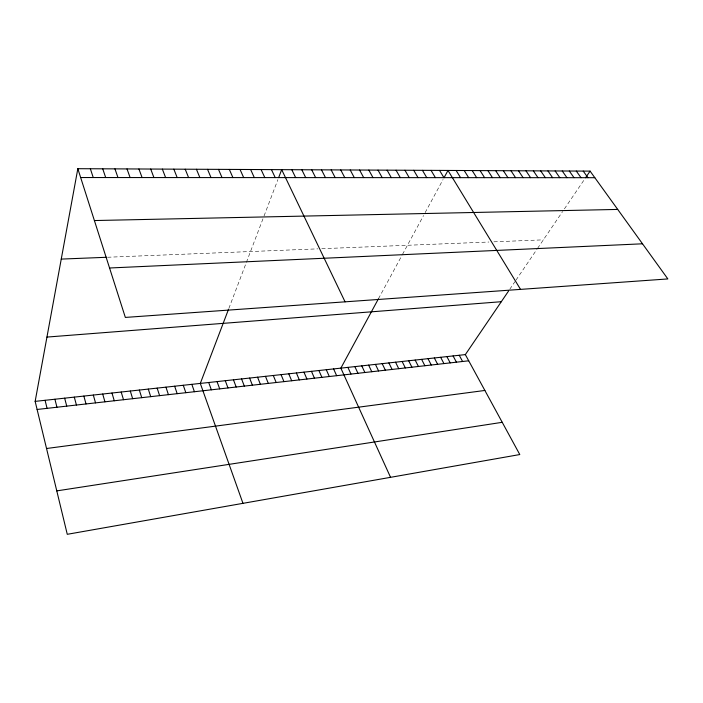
<?xml version="1.0" encoding="UTF-8"?>
<svg xmlns="http://www.w3.org/2000/svg" width="703" height="703" viewBox="0 0 703 703"><rect width="100%" height="100%" fill="white"/><g stroke="black" fill="none" stroke-linecap="round" stroke-linejoin="round"><path stroke-width="0.53" stroke-dasharray="3.52 2.64" d="M228.853 308.441L263.344 217.816M264.047 215.988L277.878 179.66M378.46 298.757L401.967 255.374M402.459 254.46L423.566 215.522M425.122 212.649L443.066 179.52M509.772 289.258L514.886 281.727M515.958 280.154L537.004 249.196M537.575 248.352L562.602 211.541M564.404 208.888L584.439 179.414M107.603 257.245L317.844 248.853M321.772 248.695L488.901 242.025M493.91 241.823L543.357 239.846"/><path stroke-width="1.05" d="M508.541 291.06L465.342 354.602L519.789 454.551L67.268 534.306L35.15 401.378L77.831 168.694L590.081 171.119L667.85 278.933L125.345 317.422L77.831 168.694M228.51 309.338L200.302 383.425L242.966 503.339M278.625 177.683L281.683 169.66L345.068 301.833M378.46 298.757L340.858 368.144L390.552 477.328M444.041 177.727L447.987 170.451L520.545 289.39M585.555 177.771L590.081 171.119M56.776 490.887L502.232 422.31M46.539 448.505L484.877 390.455M37.101 409.471L468.716 360.797M35.15 401.378L465.342 354.602M46.943 337.08L501.301 301.71M109.554 267.992L642.507 243.8M61.249 259.091L106.601 257.28M94.395 220.549L617.709 209.424M80.652 177.534L594.826 177.701M583.218 171.084L587.954 177.701M576.293 171.057L581.012 177.701M569.307 171.022L574.008 177.692M562.251 170.987L566.943 177.692M555.133 170.952L559.808 177.692M547.945 170.917L552.602 177.692M540.686 170.882L545.335 177.683M533.366 170.847L537.988 177.683M525.976 170.82L530.58 177.683M518.506 170.776L523.102 177.683M510.976 170.741L515.545 177.674M503.366 170.706L507.918 177.674M495.685 170.671L500.22 177.674M487.935 170.636L492.443 177.666M480.096 170.601L484.587 177.666M472.188 170.565L476.66 177.666M464.2 170.521L468.646 177.657M456.133 170.486L460.553 177.657M439.56 170.407L443.927 177.657M431.036 170.363L435.385 177.648M422.433 170.328L426.747 177.648M413.733 170.284L418.021 177.648M404.946 170.24L409.208 177.639M396.061 170.205L400.297 177.639M387.089 170.161L391.29 177.639M378.021 170.117L382.186 177.631M368.847 170.073L372.985 177.631M359.584 170.029L363.688 177.622M459.235 355.27L462.592 361.483M453.084 355.938L456.432 362.177M350.208 169.985L354.286 177.622M446.88 356.614L450.21 362.88M440.632 357.291L443.953 363.592M340.744 169.941L344.778 177.622M434.34 357.976L437.644 364.303M331.166 169.898L335.173 177.613M427.995 358.671L431.282 365.015M421.607 359.365L424.876 365.736M321.491 169.854L325.454 177.613M415.157 360.059L418.417 366.465M408.671 360.771L411.905 367.203M311.701 169.801L315.629 177.613M402.125 361.483L405.35 367.941M301.807 169.757L305.7 177.604M395.534 362.194L398.742 368.688M388.882 362.915L392.081 369.435M291.798 169.713L295.647 177.604M382.186 363.644L385.358 370.191M375.437 364.382L378.592 370.956M368.636 365.121L371.773 371.729M271.446 169.616L275.216 177.595M361.773 365.868L364.892 372.502M354.857 366.615L357.959 373.284M261.094 169.564L264.82 177.595M347.888 367.379L350.973 374.075M250.628 169.511L254.301 177.587M333.609 368.926L336.649 375.692M240.039 169.467L243.669 177.587M326.289 369.725L329.312 376.518M318.907 370.525L321.904 377.353M229.327 169.414L232.904 177.587M311.464 371.333L314.443 378.196M218.484 169.361L222.016 177.578M303.96 372.151L306.921 379.04M296.394 372.977L299.329 379.901M207.526 169.309L211.005 177.578M288.766 373.803L291.675 380.762M196.427 169.256L199.854 177.569M281.068 374.646L283.95 381.632M273.3 375.49L276.165 382.511M185.205 169.203L188.58 177.569M265.47 376.333L268.309 383.399M257.57 377.195L260.382 384.286M173.843 169.151L177.165 177.56M249.609 378.065L252.386 385.191M162.349 169.098L165.609 177.56M241.568 378.935L244.328 386.105M233.458 379.822L236.19 387.019M150.706 169.045L153.913 177.56M225.285 380.71L227.983 387.942M138.93 168.984L142.076 177.551M217.034 381.606L219.705 388.882M208.703 382.511L211.348 389.822M127.015 168.931L130.099 177.551M191.831 384.348L194.415 391.729M114.941 168.869L117.963 177.543M183.281 385.27L185.829 392.696M102.726 168.817L105.687 177.543M174.652 386.211L177.174 393.671M165.943 387.16L168.43 394.664M90.353 168.755L93.244 177.534M157.156 388.118L159.607 395.657M148.289 389.075L150.706 396.659M139.335 390.051L141.725 397.67M130.31 391.035L132.656 398.698M121.188 392.028L123.508 399.726M111.988 393.03L114.264 400.772M102.7 394.031L104.94 401.817M93.323 395.06L95.529 402.881M83.859 396.088L86.021 403.953M74.298 397.125L76.425 405.033M64.658 398.17L66.741 406.132M54.913 399.234L56.952 407.23M45.08 400.297L47.075 408.346"/></g></svg>
